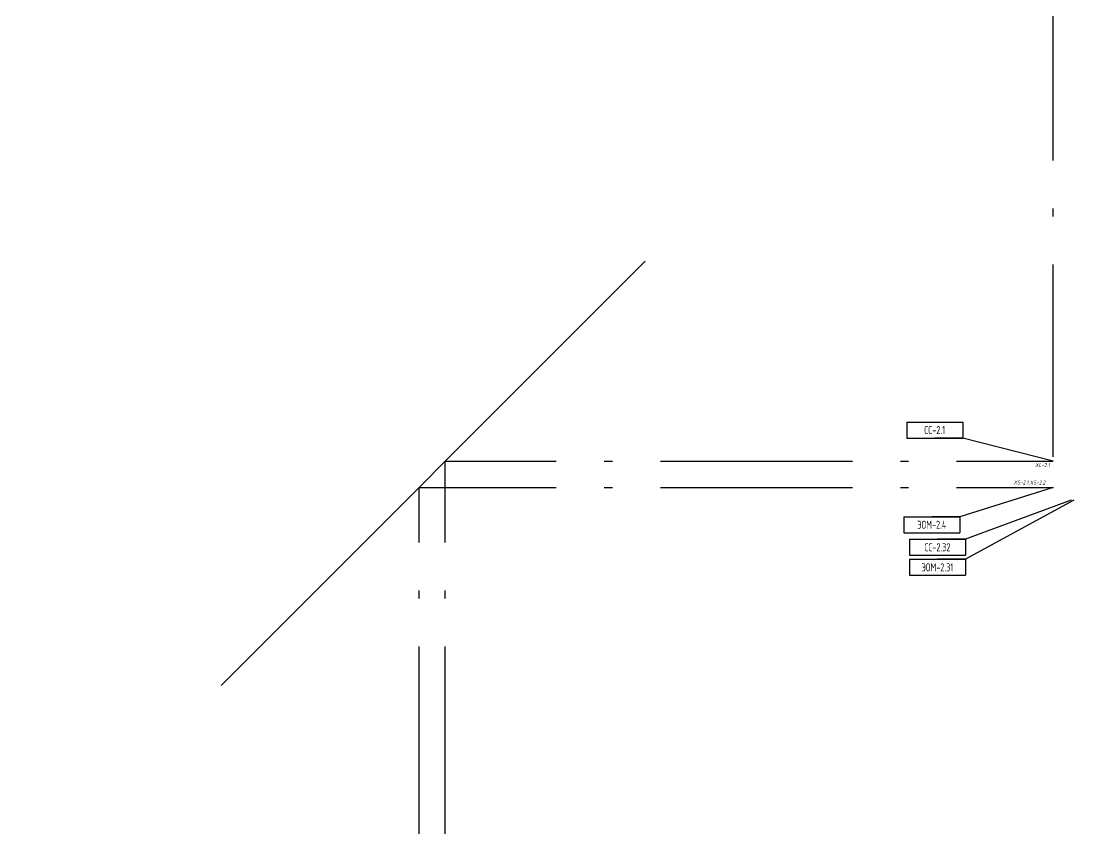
# Model space of a CAD drawing. Header units: millimetres. Extents: x -7421 to 21275, y -3440 to 28222.
# Drawn here: x -1994 to 4582, y 7346 to 12391 of the extents above; entities that cross this region are included whole.
import ezdxf

# ---------------------------------------------------------------- set-up
doc = ezdxf.new("R2010")
doc.units = ezdxf.units.MM
doc.linetypes.add('ACAD_ISO10W100', pattern=[18.5, 12, -3, 0.5, -3])
doc.layers.add('02 ЭОМ и СС', color=7, linetype='Continuous')
doc.layers.add('100 noprint', color=1, linetype='Continuous', plot=False)
doc.styles.add('GOST typeA', font='')
doc.styles.get("Standard").update_dxf_attribs({"font": ''})
doc.styles.add('ГОСТ-ISOCPEUR', font='isocpeui.ttf', dxfattribs={"width": 0.8})
doc.styles.get('GOST typeA').set_extended_font_data('GOST type A')
doc.styles.get('Standard').set_extended_font_data('Ubuntu')
doc.dimstyles.new('ISO-25', dxfattribs={"dimtxt": 2.5, "dimasz": 2.5, "dimexe": 1.25, "dimexo": 0.625, "dimtad": 1, "dimtxsty": 'Standard', "dimcen": 2.5, "dimadec": 0, "dimazin": 0, "dimtfac": 1, "dimtmove": 0, "dimatfit": 3, "dimfxl": 1, "dimarcsym": 0})

# ---------------------------------------------------------------- blocks, each defined once
blk = doc.blocks.new('*T35')
at = {"layer": '02 ЭОМ и СС', "color": 0, "lineweight": -2}
for p, q in [((0, 0), (350, 0)), ((0, 0), (0, -100)), ((350, 0), (350, -100)), ((0, -100), (350, -100))]:
    blk.add_line(p, q, dxfattribs=at)
at = {"layer": '02 ЭОМ и СС', "color": 0, "lineweight": -2, "insert": (175, -50), "char_height": 50, "width": 330, "attachment_point": 5, "style": 'GOST typeA'}
blk.add_mtext('{\\W0.8;ЭОМ-2.31}', dxfattribs=at)
blk = doc.blocks.new('*T39')
at = {"layer": '02 ЭОМ и СС', "color": 0, "lineweight": -2}
for p, q in [((0, 0), (350, 0)), ((0, 0), (0, -100)), ((350, 0), (350, -100)), ((0, -100), (350, -100))]:
    blk.add_line(p, q, dxfattribs=at)
at = {"layer": '02 ЭОМ и СС', "color": 0, "lineweight": -2, "insert": (175, -50), "char_height": 50, "width": 330, "attachment_point": 5, "style": 'GOST typeA'}
blk.add_mtext('{\\W0.8;ЭОМ-2.4}', dxfattribs=at)
blk = doc.blocks.new('*T42')
at = {"layer": '02 ЭОМ и СС', "color": 0, "lineweight": -2}
for p, q in [((0, 0), (350, 0)), ((0, 0), (0, -100)), ((350, 0), (350, -100)), ((0, -100), (350, -100))]:
    blk.add_line(p, q, dxfattribs=at)
at = {"layer": '02 ЭОМ и СС', "color": 0, "lineweight": -2, "insert": (175, -50), "char_height": 50, "width": 330, "attachment_point": 5, "style": 'GOST typeA'}
blk.add_mtext('{\\W0.8;СС-2.1}', dxfattribs=at)
blk = doc.blocks.new('*T48')
at = {"layer": '02 ЭОМ и СС', "color": 0, "lineweight": -2}
for p, q in [((0, 0), (350, 0)), ((0, 0), (0, -100)), ((350, 0), (350, -100)), ((0, -100), (350, -100))]:
    blk.add_line(p, q, dxfattribs=at)
at = {"layer": '02 ЭОМ и СС', "color": 0, "lineweight": -2, "insert": (175, -50), "char_height": 50, "width": 330, "attachment_point": 5, "style": 'GOST typeA'}
blk.add_mtext('{\\W0.8;СС-2.32}', dxfattribs=at)

msp = doc.modelspace()

# ---------------------------------------------------------------- linework, layer by layer
at = {"layer": '100 noprint', "color": 1, "linetype": 'ACAD_ISO10W100', "lineweight": -2, "ltscale": 100, "flags": 128}
msp.add_lwpolyline([(4451.2, 9670.1), (4451.2, 22515.1, 1), (-6962.2, 22515.1)], format="xyb", dxfattribs=at)
at = {"layer": '100 noprint', "color": 1, "lineweight": -2, "ltscale": 100, "flags": 128}
msp.add_lwpolyline([(1903.6, 10890.5), (-744.8, 8242.1)], dxfattribs=at)
at = {"layer": '100 noprint', "color": 1, "linetype": 'ACAD_ISO10W100', "lineweight": -2, "ltscale": 100, "flags": 128}
for points in [[(655.2, 5435.5), (655.2, 9642.1), (4451.2, 9642.1)], [(491.2, 5435.5), (491.2, 9478.1), (4451.2, 9478.1)]]:
    msp.add_lwpolyline(points, dxfattribs=at)

# ---------------------------------------------------------------- block references
for name, p in [('*T42', (3537.1, 9887)), ('*T39', (3518.9, 9295.7)), ('*T48', (3554, 9155.1)), ('*T35', (3554, 9029.9))]:
    msp.add_blockref(name, p)

# ---------------------------------------------------------------- texts
at = {"layer": '02 ЭОМ и СС', "linetype": 'Continuous', "style": 'ГОСТ-ISOCPEUR', "width": 0.8}
for s, p in [('XL-2.1', (4339.7, 9605.8)), ('XS-2.1,XS-2.2', (4204.9, 9496.9))]:
    msp.add_text(s, height=25, dxfattribs=at).set_placement(p)

# ---------------------------------------------------------------- leaders
at = {"layer": '02 ЭОМ и СС', "lineweight": -2, "has_arrowhead": 0}
for points in [[(4451.2, 9642.1), (3887.1, 9787), (3712.1, 9787)], [(4451.2, 9478.1), (3868.9, 9295.7), (3693.9, 9295.7)], [(4581.7, 9400.1), (3904, 9029.9), (3729, 9029.9)], [(4563.3, 9400.1), (3904, 9155.1), (3729, 9155.1)]]:
    msp.add_leader(points, dimstyle='ISO-25', override={"dimasz": 50, "dimgap": 1, "dimtad": 0, "dimldrblk": 'ArchTick'}, dxfattribs=at)

doc.saveas('drawing.dxf')
